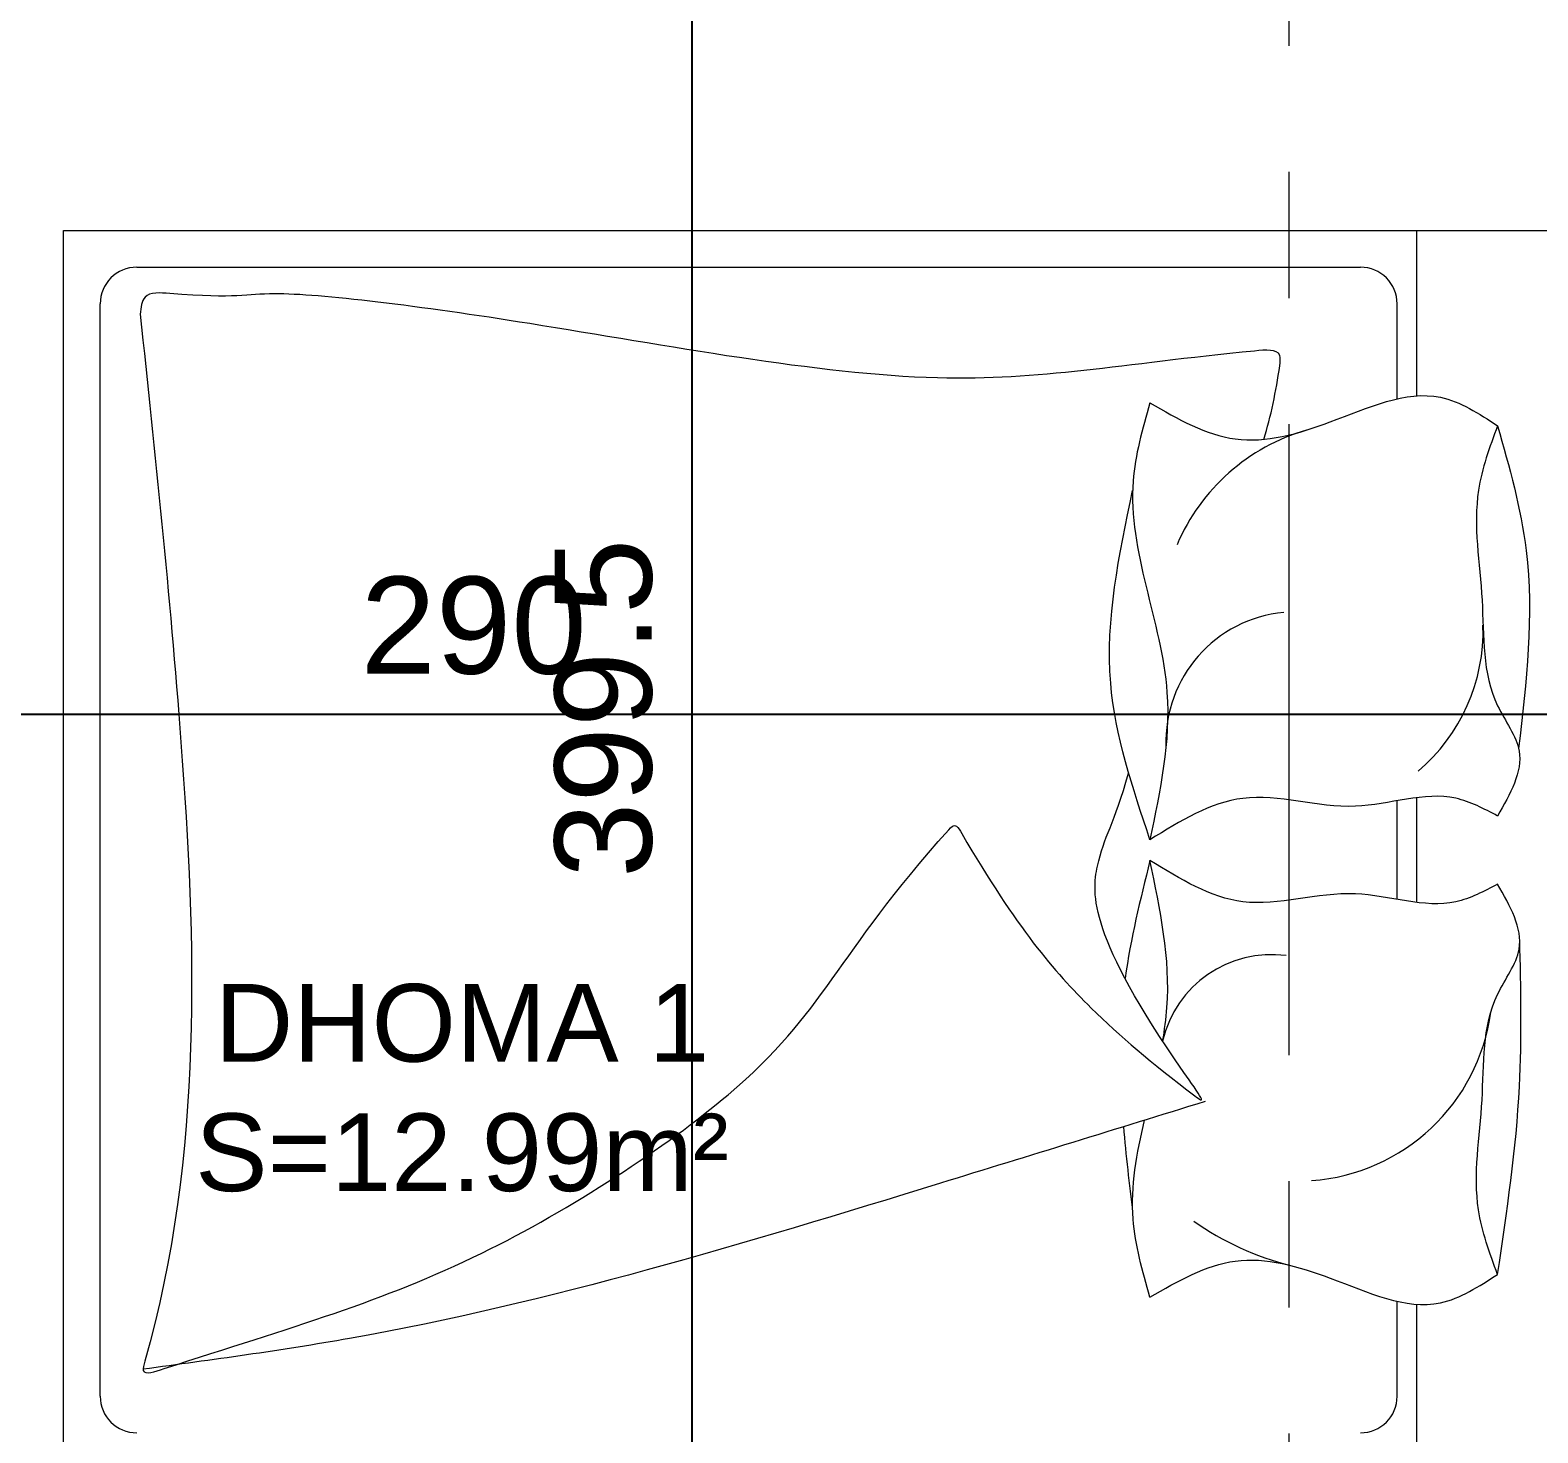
# Model space of a CAD drawing. Header units: centimetres. Extents: x 105417 to 110818, y -55119 to -48326.
# Drawn here: x 108647.3 to 108841.4, y -53631 to -53450.4 of the extents above; entities that cross this region are included whole.
import ezdxf

# ---------------------------------------------------------------- set-up
doc = ezdxf.new("R2010")
doc.units = ezdxf.units.CM
doc.header["$LTSCALE"] = 50
doc.header["$MEASUREMENT"] = 0
doc.linetypes.add('AXES', pattern=[2, 1.25, -0.25, 0.25, -0.25])
doc.layers.get('0').update_dxf_attribs({"color": 8})
doc.layers.add('AXES', color=10, linetype='AXES')
doc.layers.add('COTE 50ème', color=1, linetype='Continuous')
doc.layers.add('DEMOL', color=7, linetype='Continuous', lineweight=60, true_color=0xe6ac00)
doc.layers.add('MACONNERIE COUPE', color=7, linetype='Continuous', lineweight=30)
doc.layers.add('mobilimi', color=8, linetype='Continuous', lineweight=9)
doc.styles.add('RS_TEXT_1.50', font='arial.ttf', dxfattribs={"height": 12.5})
doc.styles.add('RS_TXT_50', font='arial.ttf', dxfattribs={"height": 12.5})
doc.dimstyles.new('RS_50CM_LINEAIRE', dxfattribs={"dimscale": 5, "dimtxt": 12.5, "dimasz": 1.5, "dimexe": 1, "dimexo": 2.5, "dimgap": 1, "dimtad": 1, "dimdec": 1, "dimrnd": 0.5, "dimdsep": 46, "dimtxsty": 'RS_TXT_50', "dimblk1": 'ARCHTICK', "dimblk2": 'ARCHTICK', "dimsah": 1, "dimcen": 2.5, "dimdle": 1, "dimclrt": 4, "dimadec": 0, "dimazin": 2, "dimtfac": 1, "dimtdec": 1, "dimtix": 1, "dimtmove": 2, "dimatfit": 3, "dimfxl": 1, "dimtolj": 1, "dimtzin": 0, "dimarcsym": 0})

# ---------------------------------------------------------------- blocks, each defined once
blk = doc.blocks.new('A$Ceb270309')
at = {"layer": 'AXES', "lineweight": 5, "ltscale": 1.3}
blk.add_line((1270, -4150), (1270, -1058.41), dxfattribs=at)
blk = doc.blocks.new('_ArchTick')
at = {"color": 0, "linetype": 'ByBlock', "const_width": 0.15}
blk.add_lwpolyline([(-0.5, -0.5), (0.5, 0.5)], dxfattribs=at)
blk = doc.blocks.new('*D1259')
at = {"layer": 'COTE 50ème', "color": 0, "lineweight": -2, "ltscale": 0.5, "transparency": 16777216}
for p, q in [((108559.35, -53526.66), (108559.35, -53543.46)), ((108849.35, -53526.66), (108849.35, -53543.46)), ((108554.35, -53538.46), (108854.35, -53538.46))]:
    blk.add_line(p, q, dxfattribs=at)
at = {"layer": 'Defpoints', "color": 0, "ltscale": 0.5, "transparency": 16777216}
for p in [(108559.35, -53514.16), (108849.35, -53514.16), (108849.35, -53538.46)]:
    blk.add_point(p, dxfattribs=at)
at = {"layer": 'COTE 50ème', "color": 0, "lineweight": -2, "ltscale": 0.5, "transparency": 16777216, "xscale": 7.5, "yscale": 7.5, "zscale": 7.5, "rotation": 180}
blk.add_blockref('_ArchTick', (108559.35, -53538.46), dxfattribs=at)
at = {"layer": 'COTE 50ème', "color": 0, "lineweight": -2, "ltscale": 0.5, "transparency": 16777216, "xscale": 7.5, "yscale": 7.5, "zscale": 7.5}
blk.add_blockref('_ArchTick', (108849.35, -53538.46), dxfattribs=at)
at = {"layer": 'COTE 50ème', "color": 4, "ltscale": 0.5, "transparency": 16777216, "insert": (108704.35, -53527.08), "char_height": 12.5, "attachment_point": 5, "style": 'RS_TXT_50'}
blk.add_mtext('\\A1;290', dxfattribs=at)
blk = doc.blocks.new('*D1372')
at = {"layer": 'COTE 50ème', "color": 0, "lineweight": -2, "ltscale": 0.5, "transparency": 16777216}
for p, q in [((108732.49, -53742.36), (108732.49, -53333.05)), ((108769.47, -53338.05), (108727.49, -53338.05)), ((108750.18, -53737.36), (108727.49, -53737.36))]:
    blk.add_line(p, q, dxfattribs=at)
at = {"layer": 'Defpoints', "color": 0, "ltscale": 0.5, "transparency": 16777216}
for p in [(108732.49, -53338.05), (108781.97, -53338.05), (108762.68, -53737.36)]:
    blk.add_point(p, dxfattribs=at)
at = {"layer": 'COTE 50ème', "color": 0, "lineweight": -2, "ltscale": 0.5, "transparency": 16777216, "xscale": 7.5, "yscale": 7.5, "zscale": 7.5}
for p, rotation in [((108732.49, -53338.05), 90), ((108732.49, -53737.36), 270)]:
    blk.add_blockref('_ArchTick', p, dxfattribs=dict(at, rotation=rotation))
at = {"layer": 'COTE 50ème', "color": 4, "ltscale": 0.5, "transparency": 16777216, "insert": (108721.11, -53537.7), "char_height": 12.5, "attachment_point": 5, "rotation": 90, "style": 'RS_TXT_50'}
blk.add_mtext('\\A1;399.5', dxfattribs=at)

msp = doc.modelspace()

# ---------------------------------------------------------------- linework, layer by layer
at = {"layer": 'mobilimi'}
for p, q in [((108651.56, -53635.72), (108651.56, -53476.18)), ((108651.56, -53476.18), (108849.35, -53476.18)), ((108825.78, -53497.46), (108825.78, -53476.18)), ((108660.98, -53480.89), (108818.55, -53480.89)), ((108656.27, -53626.3), (108656.27, -53485.6)), ((108823.26, -53497.84), (108823.26, -53485.6)), ((108823.26, -53562.3), (108823.26, -53549.6)), ((108825.78, -53562.69), (108825.78, -53549.21)), ((108823.26, -53626.3), (108823.26, -53614.06)), ((108825.78, -53635.72), (108825.78, -53614.45))]:
    msp.add_line(p, q, dxfattribs=at)
for centre, radius, start, end in [((108660.98, -53485.6), 4.71, 90, 180), ((108818.55, -53485.6), 4.71, 0, 90), ((108818.81, -53526.82), 25.97, 106.1016, 156.9049), ((108810.24, -53542.02), 16.75, 95.3037, 182.1083), ((108810.76, -53527.77), 23.57, 310.1552, 1.8905), ((108807.07, -53583.79), 14.37, 82.3063, 166.9792), ((108810.43, -53573.47), 25.12, 274.1611, 352.3438), ((108818.43, -53573.5), 37.03, 234.7782, 256.1183), ((108660.98, -53626.3), 4.71, 180, 270), ((108818.55, -53626.3), 4.71, 270, 0)]:
    msp.add_arc(centre, radius, start, end, dxfattribs=at)
for points, knots in [([(108806.12, -53503.06), (108806.99, -53500.07), (108807.79, -53496.46), (108808.43, -53491.35), (108788.31, -53493.21), (108765.47, -53497.98), (108713.19, -53487.87), (108676.28, -53483.27), (108673.96, -53485.09), (108661.75, -53483.98), (108661.51, -53486.08), (108661.42, -53486.94)], [3985.05903, 3985.05903, 3985.05903, 3985.05903, 4080.88352, 4095.097586, 4129.948642, 4553.773643, 5047.299708, 5447.379817, 5706.978712, 5742.134282, 5766.267478, 5766.267478, 5766.267478, 5766.267478]), ([(108661.42, -53486.94), (108663.32, -53504.87), (108667.73, -53546.38), (108669.67, -53595.48), (108661.44, -53623.75), (108680.18, -53617.57), (108703.1, -53611.24), (108749, -53581.21), (108750.83, -53569.58), (108766.38, -53552.41), (108774.19, -53565.89), (108782.8, -53575.91), (108791.81, -53583.53), (108798.81, -53588.82), (108783.56, -53567.51), (108784.24, -53555.76), (108786.83, -53552.62), (108788.69, -53546.05)], [5766.267478, 5766.267478, 5766.267478, 5766.267478, 6326.544882, 7063.125625, 7075.853468, 7104.137891, 7482.255608, 7822.118426, 8365.070605, 8376.683952, 8384.467459, 8620.875161, 8806.816714, 8824.217175, 8839.174614, 9041.086843, 9254.378307, 9254.378307, 9254.378307, 9254.378307]), ([(108791.44, -53498.37), (108790.48, -53501.72), (108786.94, -53514.04), (108796, -53532.83), (108792.76, -53548.3), (108791.44, -53554.62)], [0, 0, 0, 0, 109.214696, 402.016842, 604.685285, 604.685285, 604.685285, 604.685285]), ([(108791.44, -53498.37), (108795.04, -53500.44), (108802.39, -53504.67), (108815.35, -53500.98), (108827.11, -53495.4), (108833.79, -53499.74), (108836.2, -53501.31)], [0, 0, 0, 0, 126.546295, 258.531484, 412.948424, 500.192386, 500.192386, 500.192386, 500.192386]), ([(108836.2, -53501.31), (108835.18, -53504.06), (108832.51, -53511.3), (108834.76, -53523.58), (108834.03, -53535.35), (108840.63, -53543.8), (108837.82, -53548.73), (108836.2, -53551.57)], [0, 0, 0, 0, 92.019591, 242.309749, 388.238104, 456.828654, 550.479969, 550.479969, 550.479969, 550.479969]), ([(108836.2, -53501.31), (108837.71, -53506.63), (108841.55, -53520.21), (108839.9, -53534.3), (108838.9, -53542.87)], [0, 0, 0, 0, 174.773698, 445.939365, 445.939365, 445.939365, 445.939365]), ([(108791.44, -53554.62), (108789.19, -53547.93), (108784.25, -53533.22), (108787.45, -53517.96), (108789.2, -53509.64)], [0, 0, 0, 0, 220.862167, 485.908125, 485.908125, 485.908125, 485.908125]), ([(108836.2, -53551.57), (108834.44, -53550.64), (108828.74, -53547.6), (108817.35, -53552.09), (108803.56, -53547.13), (108795.34, -53552.21), (108791.44, -53554.62)], [0, 0, 0, 0, 61.879725, 199.875279, 354.011777, 493.000156, 493.000156, 493.000156, 493.000156]), ([(108836.2, -53560.33), (108834.44, -53561.27), (108828.74, -53564.3), (108817.35, -53559.82), (108803.56, -53564.77), (108795.34, -53559.69), (108791.44, -53557.28)], [0, 0, 0, 0, 61.879725, 199.875279, 354.011777, 493.000156, 493.000156, 493.000156, 493.000156]), ([(108793.07, -53580.56), (108793.32, -53579.12), (108794.39, -53571.37), (108792.76, -53563.61), (108791.44, -53557.28)], [355.798164, 355.798164, 355.798164, 355.798164, 402.016842, 604.685285, 604.685285, 604.685285, 604.685285]), ([(108836.2, -53610.6), (108835.18, -53607.85), (108832.51, -53600.6), (108834.76, -53588.32), (108834.03, -53576.56), (108840.63, -53568.1), (108837.82, -53563.17), (108836.2, -53560.33)], [0, 0, 0, 0, 92.019591, 242.309749, 388.238104, 456.828654, 550.479969, 550.479969, 550.479969, 550.479969]), ([(108836.2, -53610.6), (108837.4, -53602.54), (108839.53, -53588.23), (108839.19, -53573.78), (108839.05, -53567.46)], [0, 0, 0, 0, 258.790855, 459.690562, 459.690562, 459.690562, 459.690562]), ([(108798.54, -53588.34), (108787.19, -53591.85), (108750.8, -53603.09), (108705.57, -53616.91), (108670.68, -53621.62), (108661.8, -53622.82)], [0, 0, 0, 0, 378.531329, 1213.951151, 1499.195268, 1499.195268, 1499.195268, 1499.195268]), ([(108791.44, -53613.53), (108790.48, -53610.18), (108788.31, -53602.62), (108789.73, -53595), (108790.74, -53590.74)], [0, 0, 0, 0, 109.214696, 246.634525, 246.634525, 246.634525, 246.634525]), ([(108791.44, -53613.53), (108795.04, -53611.46), (108802.39, -53607.23), (108815.35, -53610.92), (108827.11, -53616.51), (108833.79, -53612.16), (108836.2, -53610.6)], [0, 0, 0, 0, 126.546295, 258.531484, 412.948424, 500.192386, 500.192386, 500.192386, 500.192386])]:
    msp.add_open_spline(points, degree=3, knots=knots, dxfattribs=at)
for points in [[(108791.44, -53557.28), (108790.19, -53562.33), (108788.95, -53567.38), (108788.24, -53572.47)], [(108788.02, -53591.57), (108788.33, -53595.27), (108788.77, -53598.98), (108789.21, -53602.68)]]:
    msp.add_open_spline(points, degree=3, dxfattribs=at)

# ---------------------------------------------------------------- block references
at = {"layer": 'MACONNERIE COUPE', "lineweight": 5, "ltscale": 0.5}
msp.add_blockref('A$Ceb270309', (107539.35, -50862.36), dxfattribs=at)

# ---------------------------------------------------------------- texts
at = {"layer": 'DEMOL', "lineweight": -2, "insert": (108702.86, -53586.61), "char_height": 10, "width": 93.9293, "attachment_point": 5, "style": 'RS_TEXT_1.50'}
msp.add_mtext('DHOMA 1\\PS=12.99m²', dxfattribs=at)

# ---------------------------------------------------------------- dimensions: what is measured, and where the dimension line sits
at = {"layer": 'COTE 50ème', "ltscale": 0.5}
dim = msp.add_linear_dim(base=(108732.49, -53338.05), p1=(108762.68, -53737.36), p2=(108781.97, -53338.05), angle=90, dimstyle='RS_50CM_LINEAIRE', dxfattribs=at)
dim.commit()
dim.dimension.update_dxf_attribs({"geometry": '*D1372', "text_midpoint": (108721.11, -53537.7)})
dim = msp.add_linear_dim(base=(108849.35, -53538.46), p1=(108559.35, -53514.16), p2=(108849.35, -53514.16), dimstyle='RS_50CM_LINEAIRE', dxfattribs=at)
dim.commit()
dim.dimension.update_dxf_attribs({"geometry": '*D1259', "text_midpoint": (108704.35, -53527.08)})

doc.saveas('drawing.dxf')
